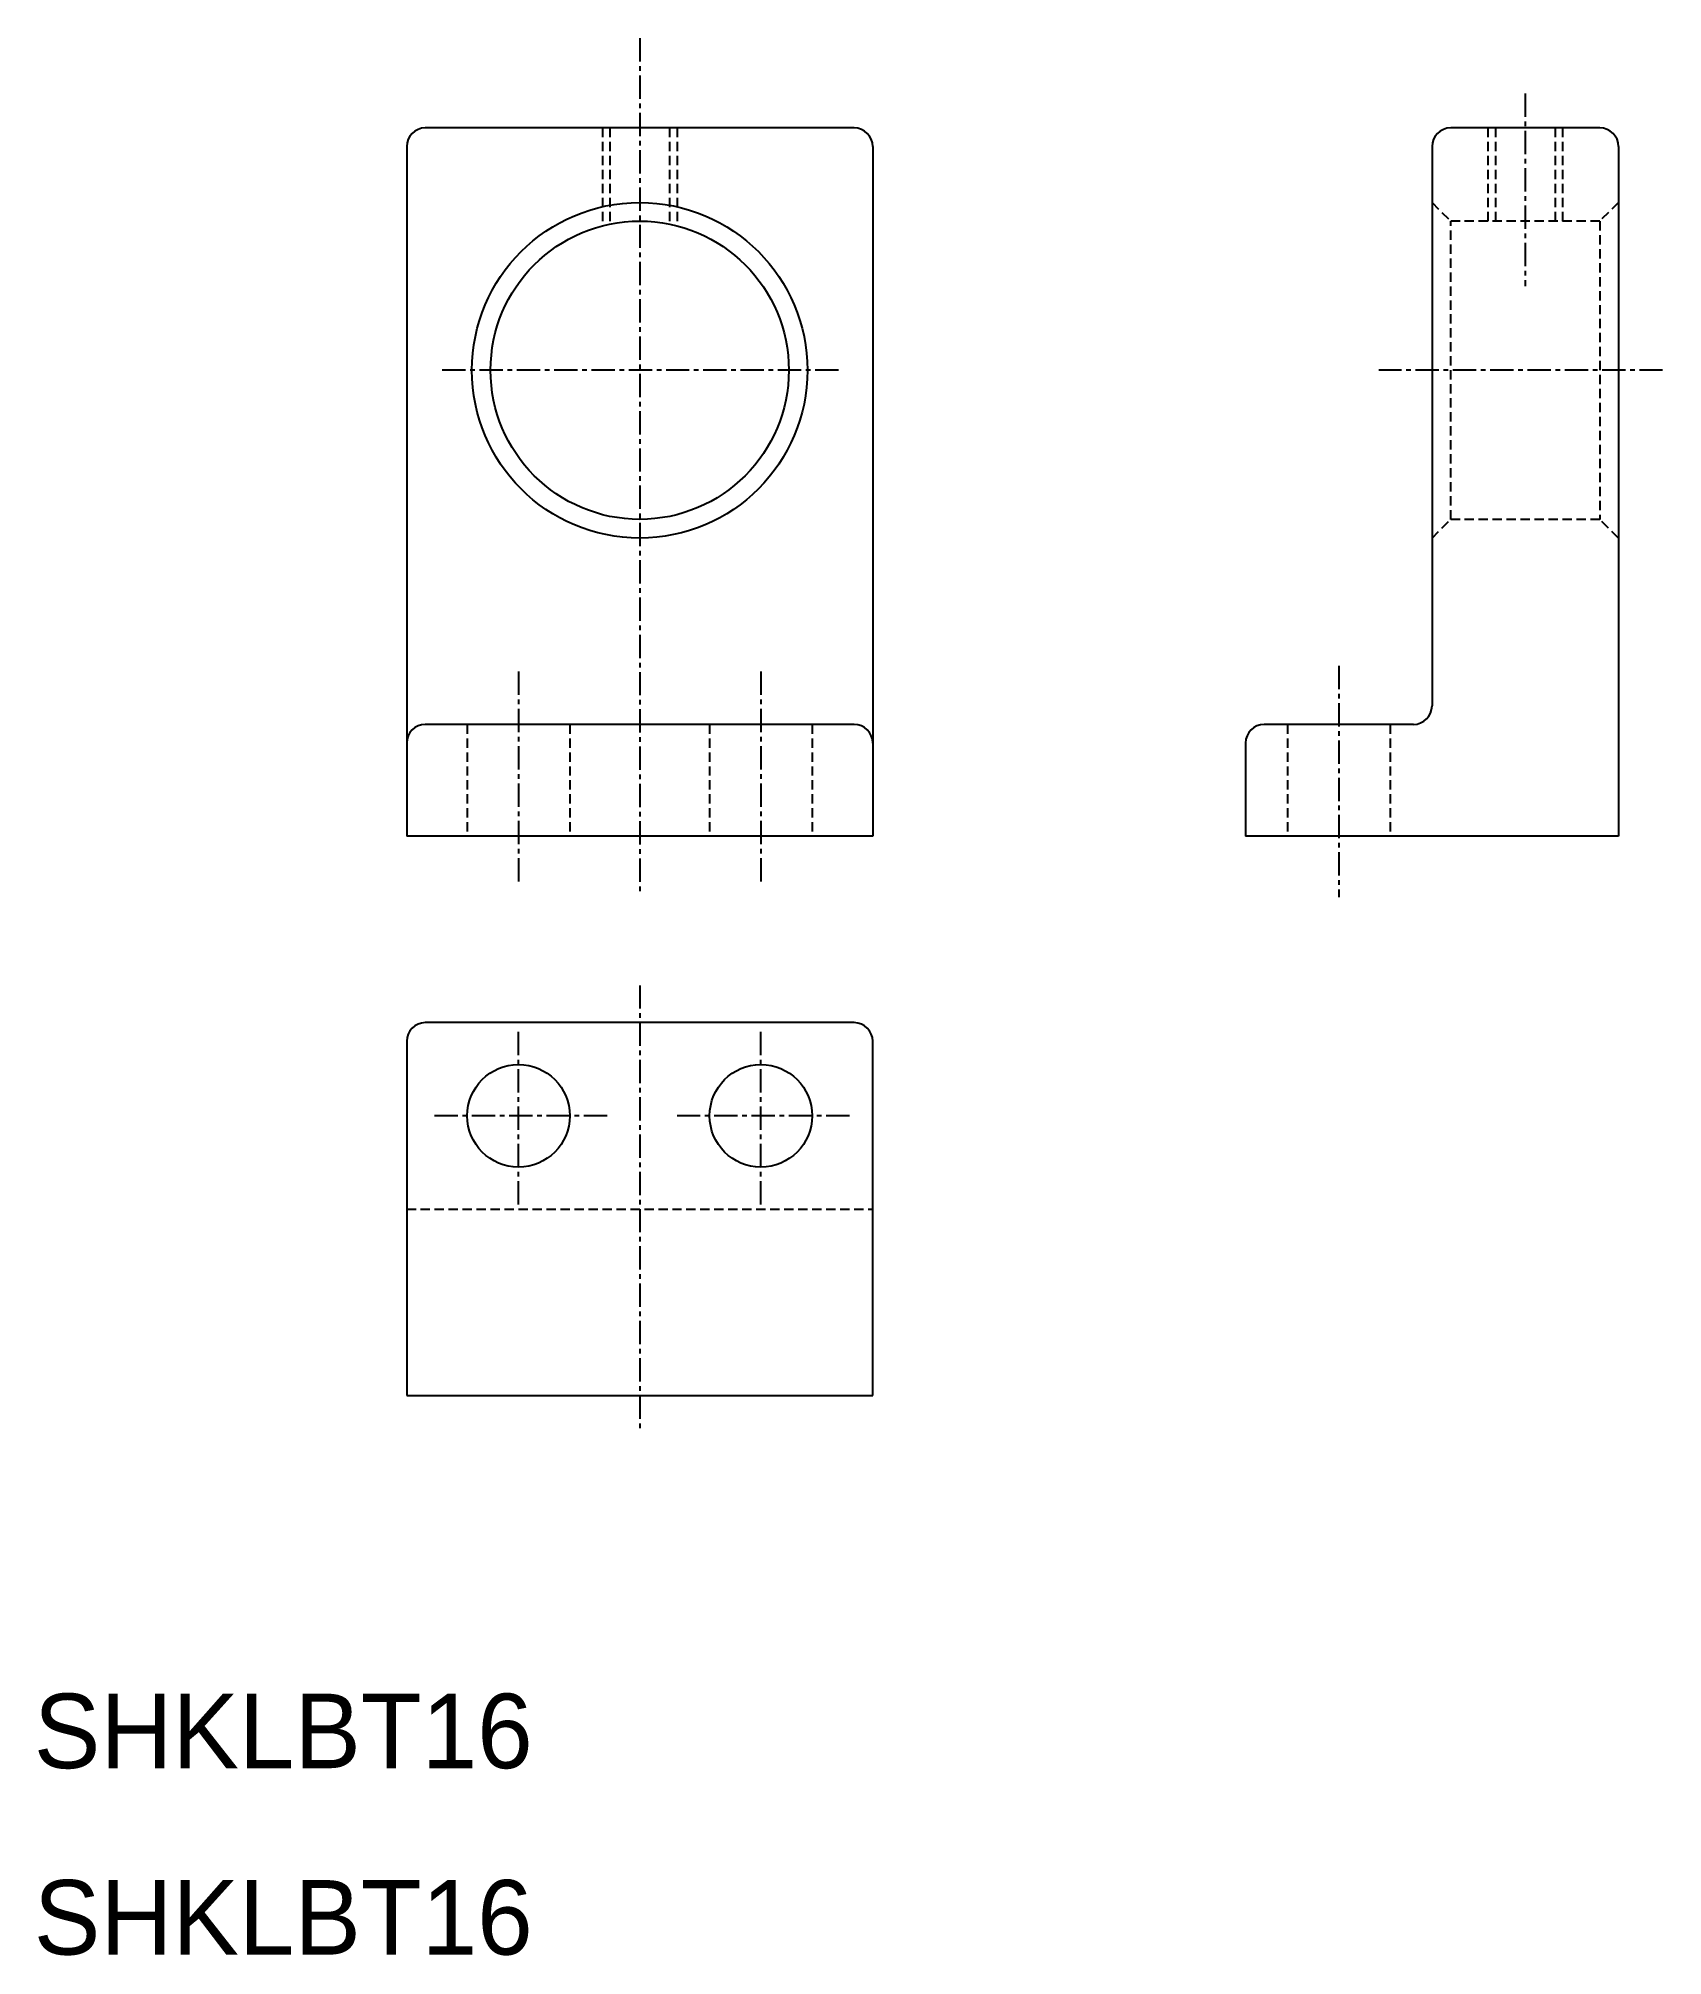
# Model space of a CAD drawing. Extents: x 10 to 97, y 10 to 113.
import ezdxf

# ---------------------------------------------------------------- set-up
doc = ezdxf.new("R2010")
doc.units = 0
doc.linetypes.add('CENTER', pattern=[2, 1.25, -0.25, 0.25, -0.25])
doc.linetypes.add('DASHED', pattern=[0.75, 0.5, -0.25])
doc.layers.get('0').update_dxf_attribs({"linetype": 'CONTINUOUS'})
doc.layers.add('CENTER', color=1, linetype='CENTER')

msp = doc.modelspace()

# ---------------------------------------------------------------- linework, layer by layer
at = {"color": 7, "linetype": 'CONTINUOUS'}
for p, q in [((30, 107), (30, 70)), ((54, 108), (31, 108)), ((55, 107), (55, 70)), ((85, 107), (85, 77)), ((94, 108), (86, 108)), ((95, 107), (95, 70)), ((54, 76), (31, 76)), ((84, 76), (76, 76)), ((75, 75), (75, 70)), ((55, 70), (30, 70)), ((42.5, 70), (42.5, 70)), ((48.75, 70), (48.75, 70)), ((95, 70), (75, 70)), ((54, 60), (31, 60)), ((30, 59), (30, 40)), ((55, 40), (55, 59)), ((30, 40), (55, 40))]:
    msp.add_line(p, q, dxfattribs=at)
at = {"color": 3, "linetype": 'DASHED'}
for p, q in [((40.5, 108), (40.5, 102.75)), ((40.9, 108), (40.9, 102.84)), ((44.1, 108), (44.1, 102.84)), ((44.5, 108), (44.5, 102.75)), ((88, 108), (88, 103)), ((88.4, 108), (88.4, 103)), ((91.6, 108), (91.6, 103)), ((92, 108), (92, 103)), ((85, 104), (86, 103)), ((95, 104), (94, 103)), ((94, 103), (86, 103)), ((86, 87), (86, 103)), ((94, 103), (94, 87)), ((85, 86), (86, 87)), ((94, 87), (86, 87)), ((95, 86), (94, 87)), ((33.25, 76), (33.25, 70)), ((38.75, 76), (38.75, 70)), ((46.25, 76), (46.25, 70)), ((51.75, 76), (51.75, 70)), ((77.25, 76), (77.25, 70)), ((82.75, 76), (82.75, 70)), ((30, 50), (55, 50))]:
    msp.add_line(p, q, dxfattribs=at)
at = {"color": 7, "linetype": 'CONTINUOUS'}
for centre, radius in [((42.5, 95), 9), ((42.5, 95), 8), ((36, 55), 2.75), ((49, 55), 2.75)]:
    msp.add_circle(centre, radius, dxfattribs=at)
for centre, start, end in [((31, 107), 90, 180), ((54, 107), 0, 90), ((86, 107), 90, 180), ((94, 107), 0, 90), ((84, 77), 270, 360), ((31, 75), 90, 180), ((54, 75), 0, 90), ((76, 75), 90, 180), ((31, 59), 90, 180), ((54, 59), 0, 90)]:
    msp.add_arc(centre, 1, start, end, dxfattribs=at)
at = {"layer": 'CENTER', "color": 1, "linetype": 'CENTER'}
for p, q in [((42.5, 112.81), (42.5, 66.94)), ((90, 109.84), (90, 99.51)), ((53.16, 95), (31.84, 95)), ((97.37, 95), (82.14, 95)), ((36, 78.83), (36, 67.49)), ((49, 78.83), (49, 67.49)), ((80, 79.14), (80, 66.73)), ((42.5, 62), (42.5, 38)), ((36, 50.25), (36, 59.75)), ((49, 50.25), (49, 59.75)), ((40.75, 55), (31.25, 55)), ((53.75, 55), (44.25, 55))]:
    msp.add_line(p, q, dxfattribs=at)

# ---------------------------------------------------------------- texts
at = {"color": 7, "linetype": 'CONTINUOUS'}
for p in [(10, 20), (10, 10)]:
    msp.add_text('SHKLBT16', height=4, dxfattribs=at).set_placement(p)

doc.saveas('drawing.dxf')
